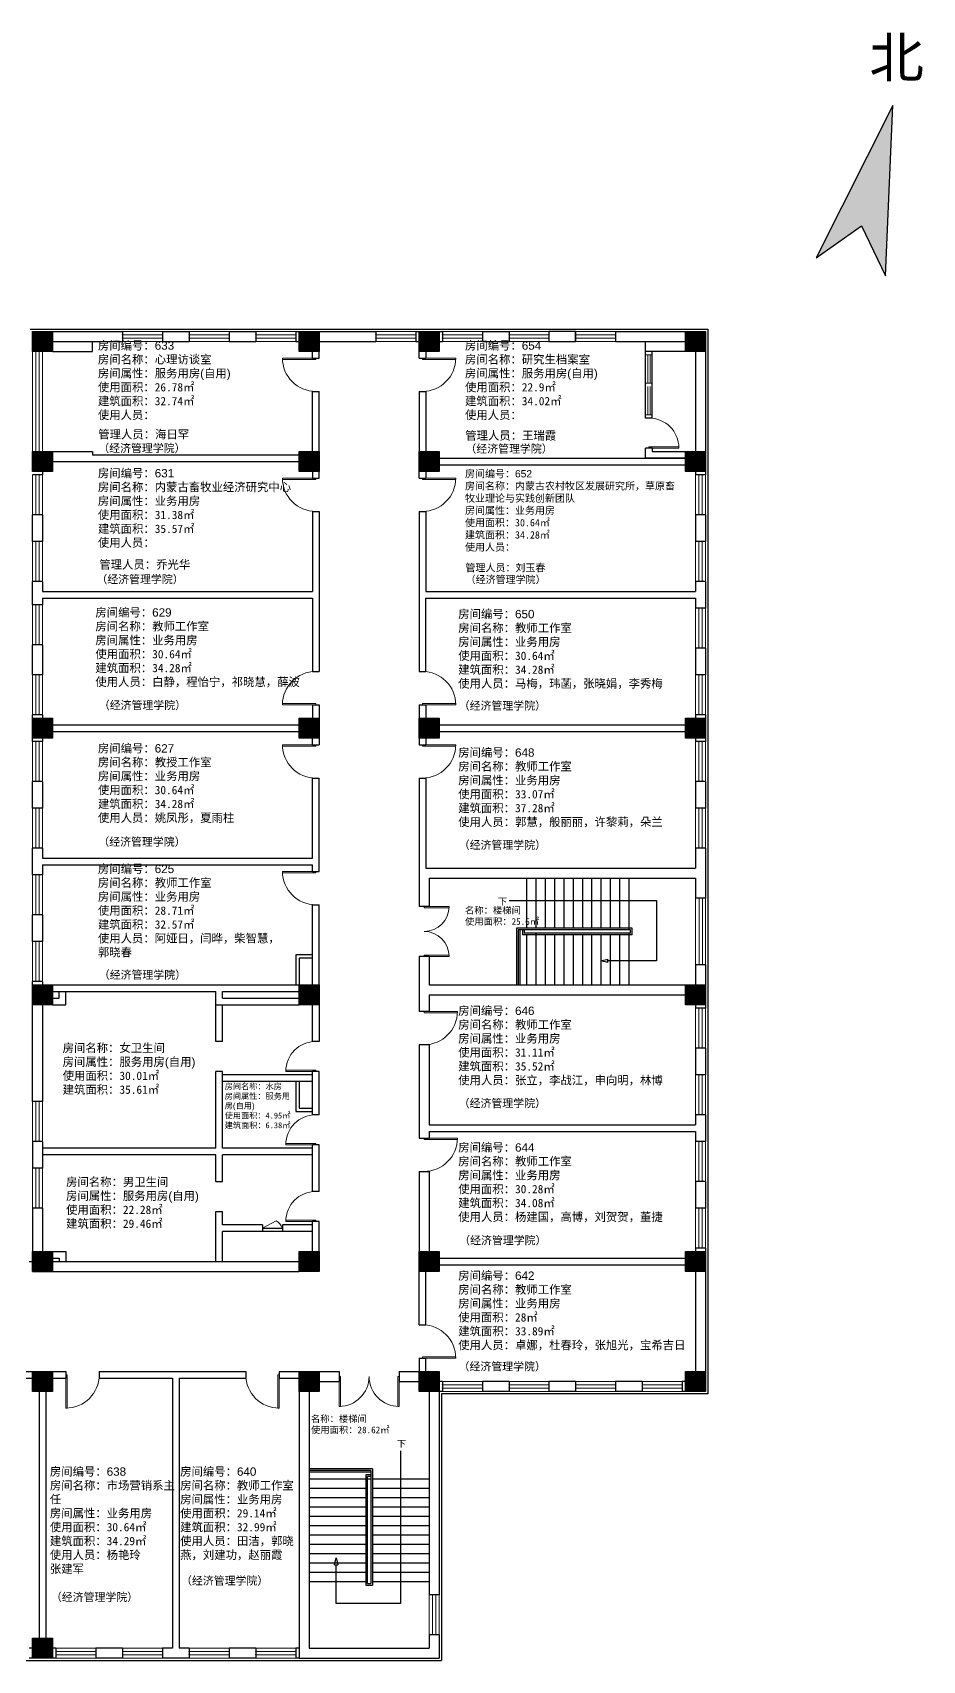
# Model space of a CAD drawing. Header units: millimetres. Extents: x 250667 to 378376, y 130813 to 184650.
# Drawn here: x 351667 to 378376, y 135816 to 184650 of the extents above; entities that cross this region are included whole.
import ezdxf

# ---------------------------------------------------------------- set-up
doc = ezdxf.new("R2010")
doc.units = ezdxf.units.MM
doc.header["$LTSCALE"] = 1000
doc.linetypes.add('CONTINOUS', pattern=[0])
for name, color, linetype in [('填充', 7, 'Continuous'), ('管理人员', 2, 'Continuous'), ('经济管理学院', 66, 'Continuous')]:
    doc.layers.add(name, color=color, linetype=linetype)
for name, color, linetype, lineweight in [('墙体', 30, 'Continuous', 30), ('墙线', 30, 'Continuous', 30), ('文字', 7, 'Continuous', 30), ('柱子', 150, 'Continuous', 30), ('窗户', 131, 'Continuous', 15), ('窗线', 131, 'Continuous', 15), ('门线', 154, 'CONTINOUS', 15)]:
    doc.layers.add(name, color=color, linetype=linetype, lineweight=lineweight)
doc.styles.get("Standard").update_dxf_attribs({"font": 'arial.ttf'})

msp = doc.modelspace()

# ---------------------------------------------------------------- hatches: boundary and pattern name
h = msp.add_hatch(color=256)
h.dxf.hatch_style = 1
h.paths.add_polyline_path([(377489, 182457), (375185, 177892), (376546, 178849), (377265, 177348)])
at = {"layer": '填充'}
h = msp.add_hatch(color=7, dxfattribs=at)
h.dxf.hatch_style = 1
h.paths.add_polyline_path([(352267, 175686), (351667, 175686), (351667, 175086), (352267, 175086)])
h = msp.add_hatch(color=7, dxfattribs=at)
h.dxf.hatch_style = 1
h.paths.add_polyline_path([(360266, 175686), (359666, 175686), (359666, 175086), (360266, 175086)])
h = msp.add_hatch(color=7, dxfattribs=at)
h.dxf.hatch_style = 1
h.paths.add_polyline_path([(363867, 175686), (363267, 175686), (363267, 175086), (363867, 175086)])
h = msp.add_hatch(color=7, dxfattribs=at)
h.dxf.hatch_style = 1
h.paths.add_polyline_path([(371867, 175686), (371267, 175686), (371267, 175086), (371867, 175086)])
h = msp.add_hatch(color=7, dxfattribs=at)
h.dxf.hatch_style = 1
h.paths.add_polyline_path([(352267, 172086), (351667, 172086), (351667, 171486), (352267, 171486)])
h = msp.add_hatch(color=7, dxfattribs=at)
h.dxf.hatch_style = 1
h.paths.add_polyline_path([(360266, 172086), (359666, 172086), (359666, 171486), (360266, 171486)])
h = msp.add_hatch(color=7, dxfattribs=at)
h.dxf.hatch_style = 1
h.paths.add_polyline_path([(363867, 172086), (363267, 172086), (363267, 171486), (363867, 171486)])
h = msp.add_hatch(color=7, dxfattribs=at)
h.dxf.hatch_style = 1
h.paths.add_polyline_path([(371867, 172086), (371267, 172086), (371267, 171486), (371867, 171486)])
h = msp.add_hatch(color=7, dxfattribs=at)
h.dxf.hatch_style = 1
h.paths.add_polyline_path([(352267, 164086), (351667, 164086), (351667, 163486), (352267, 163486)])
h = msp.add_hatch(color=7, dxfattribs=at)
h.dxf.hatch_style = 1
h.paths.add_polyline_path([(360266, 164086), (359666, 164086), (359666, 163486), (360266, 163486)])
h = msp.add_hatch(color=7, dxfattribs=at)
h.dxf.hatch_style = 1
h.paths.add_polyline_path([(363867, 164086), (363267, 164086), (363267, 163486), (363867, 163486)])
h = msp.add_hatch(color=7, dxfattribs=at)
h.dxf.hatch_style = 1
h.paths.add_polyline_path([(371867, 164086), (371267, 164086), (371267, 163486), (371867, 163486)])
h = msp.add_hatch(color=7, dxfattribs=at)
h.dxf.hatch_style = 1
h.paths.add_polyline_path([(352267, 156086), (351667, 156086), (351667, 155486), (352267, 155486)])
h = msp.add_hatch(color=7, dxfattribs=at)
h.dxf.hatch_style = 1
h.paths.add_polyline_path([(360267, 156086), (359667, 156086), (359667, 155486), (360267, 155486)])
h = msp.add_hatch(color=7, dxfattribs=at)
h.dxf.hatch_style = 1
h.paths.add_polyline_path([(371867, 156086), (371267, 156086), (371267, 155486), (371867, 155486)])
h = msp.add_hatch(color=7, dxfattribs=at)
h.dxf.hatch_style = 1
h.paths.add_polyline_path([(352267, 148086), (351667, 148086), (351667, 147486), (352267, 147486)])
h = msp.add_hatch(color=7, dxfattribs=at)
h.dxf.hatch_style = 1
h.paths.add_polyline_path([(360267, 148086), (359667, 148086), (359667, 147486), (360267, 147486)])
h = msp.add_hatch(color=7, dxfattribs=at)
h.dxf.hatch_style = 1
h.paths.add_polyline_path([(363867, 148086), (363267, 148086), (363267, 147486), (363867, 147486)])
h = msp.add_hatch(color=7, dxfattribs=at)
h.dxf.hatch_style = 1
h.paths.add_polyline_path([(371867, 148086), (371267, 148086), (371267, 147486), (371867, 147486)])
h = msp.add_hatch(color=7, dxfattribs=at)
h.dxf.hatch_style = 1
h.paths.add_polyline_path([(352267, 144486), (351667, 144486), (351667, 143886), (352267, 143886)])
h = msp.add_hatch(color=7, dxfattribs=at)
h.dxf.hatch_style = 1
h.paths.add_polyline_path([(360267, 144486), (359667, 144486), (359667, 143886), (360267, 143886)])
h = msp.add_hatch(color=7, dxfattribs=at)
h.dxf.hatch_style = 1
h.paths.add_polyline_path([(363867, 144486), (363267, 144486), (363267, 143886), (363867, 143886)])
h = msp.add_hatch(color=7, dxfattribs=at)
h.dxf.hatch_style = 1
h.paths.add_polyline_path([(371867, 144486), (371267, 144486), (371267, 143886), (371867, 143886)])
h = msp.add_hatch(color=7, dxfattribs=at)
h.dxf.hatch_style = 1
h.paths.add_polyline_path([(352267, 136486), (351667, 136486), (351667, 135886), (352267, 135886)])

# ---------------------------------------------------------------- linework, layer by layer
for p, q in [((377489, 182457), (375185, 177892)), ((377265, 177348), (377489, 182457)), ((375185, 177892), (376546, 178849)), ((376546, 178849), (377265, 177348))]:
    msp.add_line(p, q)
at = {"layer": '墙体'}
for p, q in [((353467, 175086), (353467, 175386)), ((370067, 173086), (370067, 175386)), ((352267, 175086), (353467, 175086)), ((371267, 175086), (370067, 175086)), ((370267, 173086), (370267, 175086)), ((370267, 173086), (370067, 173086)), ((352267, 172086), (353467, 172086)), ((353467, 171986), (359666, 171986)), ((370067, 171886), (370067, 172186)), ((370267, 172186), (370067, 172186)), ((370267, 172186), (370267, 172086)), ((370267, 172086), (371267, 172086)), ((352267, 171786), (359666, 171786)), ((360067, 171486), (360067, 171286)), ((371267, 171886), (370067, 171886)), ((360067, 170286), (360067, 167886)), ((351967, 167886), (360067, 167886)), ((351967, 167686), (360067, 167686)), ((360067, 167686), (360067, 165486)), ((360067, 164486), (360067, 164086)), ((352267, 163886), (359666, 163886)), ((352267, 163686), (359666, 163686)), ((360067, 163286), (360266, 163286)), ((363267, 163286), (363467, 163286)), ((360067, 162286), (360266, 162286)), ((363267, 162286), (363467, 162286)), ((351967, 159886), (360067, 159886)), ((351967, 159686), (360067, 159686)), ((360067, 159486), (360267, 159486)), ((366488, 159286), (366488, 157786)), ((366768, 159286), (366768, 157786)), ((366768, 159286), (366768, 157786)), ((367048, 159286), (367048, 157786)), ((367328, 159286), (367328, 157786)), ((367608, 159286), (367608, 157786)), ((367608, 159286), (367608, 157786)), ((367888, 159286), (367888, 157786)), ((368168, 159286), (368168, 157786)), ((368448, 159286), (368448, 157786)), ((368448, 159286), (368448, 157786)), ((368728, 159286), (368728, 157786)), ((369008, 159286), (369008, 157786)), ((369288, 159286), (369288, 157786)), ((369568, 159286), (369568, 157736)), ((360067, 158486), (360266, 158486)), ((365970, 158612), (370391, 158612)), ((370391, 158612), (370391, 156808)), ((369668, 157786), (366197, 157786)), ((369618, 157736), (366247, 157736)), ((369618, 157636), (369618, 157736)), ((369668, 157586), (369668, 157786)), ((369668, 157586), (366377, 157586)), ((369618, 157636), (366427, 157636)), ((366488, 157586), (366488, 156086)), ((366768, 157636), (366768, 156086)), ((366768, 157586), (366768, 156086)), ((367048, 157586), (367048, 156086)), ((367328, 157586), (367328, 156086)), ((367608, 157586), (367608, 156086)), ((367608, 157586), (367608, 156086)), ((367888, 157586), (367888, 156086)), ((368168, 157586), (368168, 156086)), ((368448, 157586), (368448, 156086)), ((368448, 157586), (368448, 156086)), ((368728, 157586), (368728, 156086)), ((369008, 157586), (369008, 156086)), ((369288, 157586), (369288, 156086)), ((369568, 157636), (369568, 156086)), ((368726, 156808), (368934, 156858)), ((368934, 156758), (368726, 156808)), ((368934, 156808), (368934, 156858)), ((368934, 156758), (368934, 156858)), ((370391, 156808), (368934, 156808)), ((352667, 144486), (352667, 144286)), ((353667, 144486), (353667, 144286)), ((355867, 144286), (355867, 136186)), ((356067, 144286), (356067, 136186)), ((358067, 144486), (358067, 144286)), ((359067, 144486), (359067, 144286)), ((351867, 143886), (351867, 136486)), ((352067, 143886), (352067, 136486)), ((362714, 142102), (362714, 137529)), ((361667, 141250), (359967, 141250)), ((361667, 141388), (361667, 138070)), ((361717, 138120), (361717, 141338)), ((361817, 141518), (361817, 138120)), ((361867, 141568), (361867, 138070)), ((363567, 141250), (361867, 141250)), ((361667, 140970), (359967, 140970)), ((361667, 140690), (359967, 140690)), ((363567, 140970), (361867, 140970)), ((363567, 140690), (361867, 140690)), ((361667, 140410), (359967, 140410)), ((363567, 140410), (361867, 140410)), ((361667, 140130), (359967, 140130)), ((361667, 140130), (359967, 140130)), ((361667, 139850), (359967, 139850)), ((363567, 140130), (361867, 140130)), ((363567, 140130), (361867, 140130)), ((363567, 139850), (361867, 139850)), ((361667, 139570), (359967, 139570)), ((361667, 139290), (359967, 139290)), ((361667, 139290), (359967, 139290)), ((363567, 139570), (361867, 139570)), ((363567, 139290), (361867, 139290)), ((363567, 139290), (361867, 139290)), ((361667, 139010), (359967, 139010)), ((361667, 138730), (359967, 138730)), ((360729, 138683), (360779, 138891)), ((360779, 138891), (360829, 138683)), ((363567, 139010), (361867, 139010)), ((363567, 138730), (361867, 138730)), ((361667, 138450), (359967, 138450)), ((360729, 138683), (360829, 138683)), ((360779, 137529), (360779, 138683)), ((363567, 138450), (361867, 138450)), ((361667, 138170), (359967, 138170)), ((361667, 138070), (361867, 138070)), ((361717, 138120), (361817, 138120)), ((363567, 138170), (361867, 138170)), ((362714, 137529), (360779, 137529))]:
    msp.add_line(p, q, dxfattribs=at)
at = {"layer": '墙线'}
for p, q in [((351597, 175756), (371937, 175756)), ((352267, 175686), (354366, 175686)), ((352267, 175386), (354366, 175386)), ((354366, 175686), (354366, 175386)), ((355566, 175686), (356366, 175686)), ((355566, 175686), (355566, 175386)), ((355566, 175386), (356366, 175386)), ((356366, 175686), (356366, 175386)), ((357566, 175686), (358366, 175686)), ((357566, 175686), (357566, 175386)), ((357566, 175386), (358366, 175386)), ((358366, 175686), (358366, 175386)), ((359566, 175686), (359666, 175686)), ((359566, 175686), (359566, 175386)), ((359566, 175386), (359666, 175386)), ((360266, 175686), (361967, 175686)), ((360266, 175386), (361967, 175386)), ((361967, 175686), (361967, 175386)), ((363167, 175686), (363267, 175686)), ((363167, 175686), (363167, 175386)), ((363167, 175386), (363267, 175386)), ((363867, 175686), (363967, 175686)), ((363867, 175386), (363967, 175386)), ((363967, 175686), (363967, 175386)), ((365167, 175686), (365967, 175686)), ((365167, 175686), (365167, 175386)), ((365167, 175386), (365967, 175386)), ((365967, 175686), (365967, 175386)), ((367167, 175686), (367167, 175386)), ((367967, 175686), (367167, 175686)), ((367167, 175386), (367967, 175386)), ((367967, 175386), (367967, 175686)), ((367967, 175686), (367967, 175386)), ((369167, 175686), (371267, 175686)), ((369167, 175686), (369167, 175386)), ((369167, 175386), (371267, 175386)), ((371937, 175756), (371937, 143816)), ((360067, 174886), (360067, 175086)), ((360067, 174886), (360266, 174886)), ((360266, 174886), (360266, 175086)), ((363267, 174886), (363267, 175086)), ((363267, 174886), (363467, 174886)), ((363467, 175086), (363467, 174886)), ((371567, 175086), (371567, 172086)), ((371867, 175086), (371867, 172086)), ((360067, 172086), (360067, 173886)), ((360067, 173886), (360266, 173886)), ((360266, 172086), (360266, 173886)), ((363267, 173886), (363267, 172086)), ((363267, 173886), (363467, 173886)), ((363467, 173886), (363467, 172086)), ((363467, 173386), (363467, 172086)), ((353467, 172086), (353467, 171986)), ((351967, 171486), (351967, 171386)), ((360266, 171286), (360266, 171486)), ((363267, 171286), (363267, 171486)), ((363467, 171486), (363467, 171286)), ((363867, 171886), (371267, 171886)), ((363867, 171686), (371267, 171686)), ((371567, 171486), (371567, 171386)), ((371867, 171486), (371867, 171386)), ((351967, 171386), (351667, 171386)), ((351967, 171386), (351667, 171386)), ((351967, 171386), (351667, 171386)), ((360067, 171286), (360266, 171286)), ((363267, 171286), (363467, 171286)), ((371867, 171386), (371567, 171386)), ((371867, 171386), (371567, 171386)), ((351967, 170186), (351667, 170186)), ((351667, 169386), (351667, 170186)), ((351967, 170186), (351667, 170186)), ((351967, 170186), (351967, 169386)), ((360067, 170286), (360266, 170286)), ((360266, 170286), (360266, 165486)), ((363267, 170286), (363267, 165486)), ((363267, 170286), (363467, 170286)), ((363467, 170286), (363467, 167886)), ((371567, 170186), (371567, 169386)), ((371867, 170186), (371567, 170186)), ((371867, 170186), (371867, 169386)), ((351967, 169386), (351667, 169386)), ((351967, 169386), (351667, 169386)), ((351967, 169386), (351667, 169386)), ((371867, 169386), (371567, 169386)), ((371867, 169386), (371567, 169386)), ((351967, 168186), (351667, 168186)), ((351667, 167486), (351667, 168186)), ((351967, 168186), (351667, 168186)), ((351967, 168186), (351967, 167886)), ((371567, 168186), (371567, 167886)), ((371867, 168186), (371567, 168186)), ((371867, 168186), (371867, 167386)), ((351967, 167686), (351967, 167486)), ((363467, 167886), (371567, 167886)), ((363467, 167686), (371567, 167686)), ((363467, 165486), (363467, 167686)), ((371567, 167686), (371567, 167386)), ((351967, 167486), (351667, 167486)), ((351967, 167486), (351667, 167486)), ((351967, 167486), (351667, 167486)), ((371867, 167386), (371567, 167386)), ((371867, 167386), (371567, 167386)), ((351967, 166286), (351667, 166286)), ((351667, 165386), (351667, 166286)), ((351967, 166286), (351667, 166286)), ((351967, 166286), (351967, 165386)), ((371567, 166186), (371567, 165386)), ((371867, 166186), (371567, 166186)), ((371867, 166186), (371867, 165386)), ((351967, 165386), (351667, 165386)), ((351967, 165386), (351667, 165386)), ((351967, 165386), (351667, 165386)), ((360067, 165486), (360266, 165486)), ((363267, 165486), (363467, 165486)), ((371867, 165386), (371567, 165386)), ((371867, 165386), (371567, 165386)), ((351667, 164086), (351667, 164186)), ((351967, 164186), (351667, 164186)), ((351967, 164186), (351667, 164186)), ((351967, 164186), (351967, 164086)), ((360067, 164486), (360266, 164486)), ((360266, 164486), (360266, 164086)), ((363267, 164486), (363467, 164486)), ((363267, 164486), (363267, 164086)), ((363467, 164486), (363467, 164086)), ((371567, 164186), (371567, 164086)), ((371867, 164186), (371567, 164186)), ((371867, 164186), (371867, 164086)), ((363867, 163886), (371267, 163886)), ((363867, 163686), (371267, 163686)), ((351667, 163386), (351667, 163486)), ((351967, 163386), (351667, 163386)), ((351967, 163386), (351667, 163386)), ((351967, 163386), (351667, 163386)), ((351967, 163386), (351667, 163386)), ((351967, 163486), (351967, 163386)), ((360067, 163286), (360067, 163486)), ((360266, 163486), (360266, 163286)), ((363267, 163486), (363267, 163286)), ((363467, 163486), (363467, 163286)), ((371567, 163486), (371567, 163386)), ((371867, 163386), (371567, 163386)), ((371867, 163386), (371567, 163386)), ((371867, 163486), (371867, 163386)), ((351967, 162186), (351667, 162186)), ((351667, 161386), (351667, 162186)), ((351967, 162186), (351667, 162186)), ((351967, 162186), (351967, 161386)), ((360067, 159886), (360067, 162286)), ((360267, 159486), (360266, 162286)), ((363267, 162286), (363267, 158436)), ((363467, 162286), (363467, 159586)), ((371567, 162186), (371567, 161386)), ((371867, 162186), (371567, 162186)), ((371867, 162186), (371867, 161386)), ((351967, 161386), (351667, 161386)), ((351967, 161386), (351667, 161386)), ((351967, 161386), (351667, 161386)), ((371867, 161386), (371567, 161386)), ((371867, 161386), (371567, 161386)), ((351967, 160186), (351667, 160186)), ((351667, 159386), (351667, 160186)), ((351967, 160186), (351667, 160186)), ((351967, 160186), (351967, 159886)), ((371567, 160186), (371567, 159586)), ((371867, 160186), (371567, 160186)), ((371867, 160186), (371867, 158686)), ((351967, 159686), (351967, 159386)), ((360067, 159486), (360067, 159686)), ((351967, 159386), (351667, 159386)), ((351967, 159386), (351667, 159386)), ((351967, 159386), (351667, 159386)), ((363467, 159586), (371567, 159586)), ((363567, 159286), (363567, 158436)), ((363567, 159286), (371567, 159286)), ((371567, 159286), (371567, 158686)), ((360067, 156086), (360067, 158486)), ((360267, 156086), (360266, 158486)), ((363567, 158436), (363267, 158436)), ((371867, 158686), (371567, 158686)), ((351967, 158186), (351667, 158186)), ((351667, 157386), (351667, 158186)), ((351967, 158186), (351667, 158186)), ((351967, 158186), (351967, 157386)), ((366197, 157786), (366197, 156086)), ((366247, 157736), (366247, 156086)), ((366297, 157736), (366297, 156086)), ((366377, 157736), (366377, 157586)), ((366427, 157736), (366427, 157636)), ((351967, 157386), (351667, 157386)), ((351967, 157386), (351667, 157386)), ((351967, 157386), (351667, 157386)), ((360067, 156986), (359567, 156986)), ((359567, 156986), (359567, 156086)), ((360067, 156886), (359667, 156886)), ((359667, 156886), (359667, 156086)), ((363267, 156936), (363267, 155286)), ((363567, 156936), (363267, 156936)), ((363567, 156936), (363567, 156086)), ((371567, 156686), (371567, 156086)), ((371867, 156686), (371567, 156686)), ((371867, 156686), (371867, 156086)), ((351667, 156086), (351667, 156186)), ((351967, 156186), (351667, 156186)), ((351967, 156186), (351667, 156186)), ((351967, 156186), (351967, 156086)), ((352267, 156086), (359667, 156086)), ((352267, 155886), (357167, 155886)), ((352467, 155686), (352467, 155886)), ((352667, 155486), (352667, 155886)), ((357167, 154386), (357167, 155886)), ((357367, 155886), (359667, 155886)), ((357367, 155686), (357367, 155886)), ((363567, 156086), (371267, 156086)), ((363567, 155786), (363567, 155286)), ((363567, 155786), (371267, 155786)), ((351667, 152586), (351667, 155486)), ((351967, 155486), (351967, 152586)), ((352267, 155686), (352467, 155686)), ((352267, 155486), (352667, 155486)), ((357167, 155486), (359667, 155486)), ((357367, 155686), (359667, 155686)), ((357367, 154386), (357367, 155486)), ((360067, 154386), (360067, 155486)), ((360267, 155486), (360267, 154386)), ((371567, 155486), (371567, 155386)), ((371867, 155386), (371567, 155386)), ((371867, 155386), (371567, 155386)), ((371867, 155486), (371867, 155386)), ((363567, 155286), (363267, 155286)), ((357367, 154386), (357167, 154386)), ((360267, 154386), (360067, 154386)), ((363267, 154286), (363267, 151486)), ((363567, 154286), (363267, 154286)), ((363567, 154286), (363567, 151886)), ((371567, 154186), (371567, 153386)), ((371867, 154186), (371567, 154186)), ((371867, 154186), (371867, 153386)), ((357167, 151186), (357167, 153486)), ((357367, 153486), (357167, 153486)), ((357367, 151186), (357367, 153486)), ((360067, 153386), (357367, 153386)), ((360067, 152186), (360067, 153486)), ((360267, 153486), (360067, 153486)), ((360267, 152186), (360267, 153486)), ((371867, 153386), (371567, 153386)), ((371867, 153386), (371567, 153386)), ((360067, 153186), (357367, 153186)), ((359567, 153186), (359567, 152286)), ((359667, 153186), (359667, 152386)), ((351967, 152586), (351667, 152586)), ((351967, 152586), (351667, 152586)), ((359667, 152386), (360067, 152386)), ((359567, 152286), (360067, 152286)), ((360267, 152186), (360067, 152186)), ((363567, 151886), (371567, 151886)), ((371567, 152186), (371567, 151886)), ((371867, 152186), (371567, 152186)), ((371867, 152186), (371867, 151386)), ((351667, 151386), (351667, 150586)), ((351967, 151386), (351667, 151386)), ((351967, 151386), (351967, 150586)), ((363267, 151486), (363567, 151486)), ((363567, 151686), (371567, 151686)), ((363567, 151686), (363567, 151486)), ((371567, 151686), (371567, 151386)), ((371867, 151386), (371567, 151386)), ((371867, 151386), (371567, 151386)), ((357167, 151186), (351967, 151186)), ((357167, 150986), (351967, 150986)), ((357167, 150186), (357167, 150986)), ((360067, 151186), (357367, 151186)), ((357367, 150186), (357367, 150986)), ((360067, 150986), (357367, 150986)), ((360067, 149886), (360067, 151286)), ((360267, 151286), (360067, 151286)), ((360267, 149886), (360267, 151286)), ((351967, 150586), (351667, 150586)), ((351967, 150586), (351667, 150586)), ((363267, 150486), (363567, 150486)), ((363267, 150486), (363267, 148086)), ((363567, 150486), (363567, 148086)), ((357167, 150186), (357367, 150186)), ((371567, 150186), (371567, 149386)), ((371867, 150186), (371567, 150186)), ((371867, 150186), (371867, 149386)), ((360267, 149886), (360067, 149886)), ((351667, 149386), (351667, 147486)), ((351967, 149386), (351667, 149386)), ((351967, 149386), (351967, 148086)), ((357167, 147786), (357167, 149286)), ((357167, 149286), (357367, 149286)), ((357367, 148886), (357367, 149286)), ((360067, 148086), (360067, 148986)), ((360267, 148986), (360067, 148986)), ((360267, 148086), (360267, 148986)), ((371867, 149386), (371567, 149386)), ((371867, 149386), (371567, 149386)), ((358567, 148886), (357367, 148886)), ((357367, 147786), (357367, 148686)), ((360067, 148686), (357367, 148686)), ((358567, 148886), (358567, 148686)), ((358567, 148786), (359167, 148786)), ((360067, 148886), (359167, 148886)), ((359167, 148886), (359167, 148686)), ((352267, 148086), (352667, 148086)), ((352667, 148086), (352667, 147786)), ((371567, 148186), (371567, 148086)), ((371867, 148186), (371567, 148186)), ((371867, 148186), (371867, 148086)), ((351567, 147786), (351667, 147786)), ((351667, 147486), (359667, 147486)), ((352267, 147886), (352467, 147886)), ((352267, 147786), (359667, 147786)), ((352467, 147886), (352467, 147786)), ((363267, 145886), (363267, 147486)), ((363467, 145886), (363467, 147486)), ((363867, 147886), (371267, 147886)), ((363867, 147686), (371267, 147686)), ((371567, 147486), (371567, 144486)), ((371867, 147486), (371867, 144486)), ((363267, 145886), (363467, 145886)), ((363267, 144886), (363467, 144886)), ((363267, 144886), (363267, 144486)), ((363467, 144486), (363467, 144886)), ((351267, 144486), (351667, 144486)), ((351267, 144286), (351667, 144286)), ((352267, 144486), (352667, 144486)), ((352267, 144286), (352667, 144286)), ((353667, 144486), (358067, 144486)), ((353667, 144286), (355867, 144286)), ((356067, 144286), (358067, 144286)), ((359067, 144486), (359667, 144486)), ((359067, 144286), (359667, 144286)), ((360267, 144486), (360867, 144486)), ((360267, 144186), (360867, 144186)), ((360867, 144486), (360867, 144186)), ((362667, 144486), (363267, 144486)), ((362667, 144486), (362667, 144186)), ((362667, 144186), (363267, 144186)), ((363967, 144186), (363867, 144186)), ((363967, 144186), (363967, 143886)), ((365967, 144186), (365167, 144186)), ((365167, 144186), (365167, 143886)), ((365967, 144186), (365967, 143886)), ((367967, 144186), (367167, 144186)), ((367167, 144186), (367167, 143886)), ((367967, 144186), (367967, 143886)), ((369967, 144186), (369167, 144186)), ((369167, 144186), (369167, 143886)), ((369967, 144186), (369967, 143886)), ((371267, 144186), (371167, 144186)), ((371167, 144186), (371167, 143886)), ((359667, 143886), (359667, 135886)), ((359967, 143886), (359967, 136186)), ((363567, 143886), (363567, 137786)), ((363867, 143886), (363867, 137786)), ((363967, 143886), (363867, 143886)), ((363937, 143816), (363937, 135816)), ((371937, 143816), (363937, 143816)), ((365967, 143886), (365167, 143886)), ((367967, 143886), (367167, 143886)), ((369967, 143886), (369167, 143886)), ((371267, 143886), (371167, 143886)), ((361867, 141568), (359967, 141568)), ((361817, 141518), (359967, 141518)), ((361817, 141468), (359967, 141468)), ((361817, 141388), (361667, 141388)), ((361817, 141338), (361717, 141338)), ((361817, 141250), (361717, 141250)), ((363867, 137786), (363567, 137786)), ((363867, 137786), (363567, 137786)), ((363867, 137786), (363567, 137786)), ((363567, 136586), (363567, 136186)), ((363867, 136586), (363567, 136586)), ((363867, 136586), (363567, 136586)), ((363867, 136586), (363867, 135886)), ((311597, 135816), (363937, 135816)), ((351667, 136186), (351567, 136186)), ((351667, 135886), (351567, 135886)), ((352367, 136186), (352267, 136186)), ((352367, 135886), (352267, 135886)), ((352367, 136186), (352367, 135886)), ((354367, 136186), (353567, 136186)), ((353567, 136186), (353567, 135886)), ((354367, 135886), (353567, 135886)), ((354367, 136186), (354367, 135886)), ((355867, 136186), (355567, 136186)), ((355567, 136186), (355567, 135886)), ((356367, 135886), (355567, 135886)), ((356367, 136186), (356067, 136186)), ((356367, 136186), (356367, 135886)), ((358367, 136186), (357567, 136186)), ((357567, 136186), (357567, 135886)), ((358367, 135886), (357567, 135886)), ((358367, 136186), (358367, 135886)), ((359667, 136186), (359567, 136186)), ((359567, 136186), (359567, 135886)), ((359667, 135886), (359567, 135886)), ((359667, 135886), (363867, 135886)), ((359967, 136186), (363567, 136186))]:
    msp.add_line(p, q, dxfattribs=at)
at = {"layer": '柱子'}
for p, q in [((351667, 175686), (352267, 175686)), ((351667, 175086), (351667, 175686)), ((352267, 175686), (352267, 175086)), ((359666, 175686), (360266, 175686)), ((359666, 175086), (359666, 175686)), ((360266, 175686), (360266, 175086)), ((363267, 175686), (363867, 175686)), ((363267, 175086), (363267, 175686)), ((363867, 175686), (363867, 175086)), ((371267, 175686), (371867, 175686)), ((371267, 175086), (371267, 175686)), ((371867, 175686), (371867, 175086)), ((352267, 175086), (351667, 175086)), ((360266, 175086), (359666, 175086)), ((363867, 175086), (363267, 175086)), ((371867, 175086), (371267, 175086)), ((351667, 172086), (352267, 172086)), ((351667, 171486), (351667, 172086)), ((352267, 172086), (352267, 171486)), ((359666, 172086), (360266, 172086)), ((359666, 171486), (359666, 172086)), ((360266, 172086), (360266, 171486)), ((363267, 172086), (363867, 172086)), ((363267, 171486), (363267, 172086)), ((363867, 172086), (363867, 171486)), ((371267, 172086), (371867, 172086)), ((371267, 171486), (371267, 172086)), ((371867, 172086), (371867, 171486)), ((352267, 171486), (351667, 171486)), ((360266, 171486), (359666, 171486)), ((363867, 171486), (363267, 171486)), ((371867, 171486), (371267, 171486)), ((351667, 164086), (352267, 164086)), ((351667, 163486), (351667, 164086)), ((352267, 164086), (352267, 163486)), ((359666, 164086), (360266, 164086)), ((359666, 163486), (359666, 164086)), ((360266, 164086), (360266, 163486)), ((363267, 164086), (363867, 164086)), ((363267, 163486), (363267, 164086)), ((363867, 164086), (363867, 163486)), ((371267, 164086), (371867, 164086)), ((371267, 163486), (371267, 164086)), ((371867, 164086), (371867, 163486)), ((352267, 163486), (351667, 163486)), ((360266, 163486), (359666, 163486)), ((363867, 163486), (363267, 163486)), ((371867, 163486), (371267, 163486)), ((351667, 156086), (352267, 156086)), ((351667, 155486), (351667, 156086)), ((352267, 156086), (352267, 155486)), ((359667, 156086), (360267, 156086)), ((359667, 155486), (359667, 156086)), ((360267, 156086), (360267, 155486)), ((371267, 156086), (371867, 156086)), ((371267, 155486), (371267, 156086)), ((371867, 156086), (371867, 155486)), ((352267, 155486), (351667, 155486)), ((360267, 155486), (359667, 155486)), ((371867, 155486), (371267, 155486)), ((351667, 148086), (352267, 148086)), ((351667, 147486), (351667, 148086)), ((352267, 148086), (352267, 147486)), ((359667, 148086), (360267, 148086)), ((359667, 147486), (359667, 148086)), ((360267, 148086), (360267, 147486)), ((363267, 148086), (363867, 148086)), ((363267, 147486), (363267, 148086)), ((363867, 148086), (363867, 147486)), ((371267, 148086), (371867, 148086)), ((371267, 147486), (371267, 148086)), ((371867, 148086), (371867, 147486)), ((352267, 147486), (351667, 147486)), ((360267, 147486), (359667, 147486)), ((363867, 147486), (363267, 147486)), ((371867, 147486), (371267, 147486)), ((351667, 144486), (352267, 144486)), ((351667, 143886), (351667, 144486)), ((352267, 144486), (352267, 143886)), ((359667, 144486), (360267, 144486)), ((359667, 143886), (359667, 144486)), ((360267, 144486), (360267, 143886)), ((363267, 144486), (363867, 144486)), ((363267, 143886), (363267, 144486)), ((363867, 144486), (363867, 143886)), ((371267, 144486), (371867, 144486)), ((371267, 143886), (371267, 144486)), ((371867, 144486), (371867, 143886)), ((352267, 143886), (351667, 143886)), ((360267, 143886), (359667, 143886)), ((363867, 143886), (363267, 143886)), ((371867, 143886), (371267, 143886)), ((351667, 136486), (352267, 136486)), ((351667, 135886), (351667, 136486)), ((352267, 136486), (352267, 135886)), ((352267, 135886), (351667, 135886))]:
    msp.add_line(p, q, dxfattribs=at)
at = {"layer": '窗户'}
for p, q in [((351667, 172086), (351667, 175086)), ((351767, 172086), (351767, 175086)), ((351867, 172086), (351867, 175086)), ((351967, 172086), (351967, 175086)), ((370067, 174986), (370267, 174986)), ((370067, 174136), (370067, 174986)), ((370133, 174986), (370133, 174136)), ((370200, 174986), (370200, 174136)), ((370267, 174986), (370267, 174136)), ((370267, 174136), (370067, 174136)), ((370067, 173186), (370067, 174036)), ((370133, 174036), (370133, 173186)), ((370200, 174036), (370200, 173186)), ((370267, 174036), (370267, 173186)), ((370267, 173186), (370067, 173186))]:
    msp.add_line(p, q, dxfattribs=at)
at = {"layer": '窗线'}
for p, q in [((354366, 175386), (354366, 175686)), ((354366, 175686), (355566, 175686)), ((354366, 175586), (355566, 175586)), ((354366, 175486), (355566, 175486)), ((355566, 175386), (354366, 175386)), ((355566, 175686), (355566, 175386)), ((356366, 175386), (356366, 175686)), ((356366, 175686), (357566, 175686)), ((356366, 175586), (357566, 175586)), ((356366, 175486), (357566, 175486)), ((357566, 175386), (356366, 175386)), ((357566, 175686), (357566, 175386)), ((358366, 175386), (358366, 175686)), ((358366, 175686), (359566, 175686)), ((358366, 175586), (359566, 175586)), ((358366, 175486), (359566, 175486)), ((359566, 175386), (358366, 175386)), ((359566, 175686), (359566, 175386)), ((361967, 175386), (361967, 175686)), ((361967, 175686), (363167, 175686)), ((361967, 175586), (363167, 175586)), ((361967, 175486), (363167, 175486)), ((363167, 175386), (361967, 175386)), ((363167, 175686), (363167, 175386)), ((363967, 175386), (363967, 175686)), ((363967, 175686), (365167, 175686)), ((363967, 175586), (365167, 175586)), ((363967, 175486), (365167, 175486)), ((365167, 175386), (363967, 175386)), ((365167, 175686), (365167, 175386)), ((365967, 175386), (365967, 175686)), ((365967, 175686), (367167, 175686)), ((365967, 175586), (367167, 175586)), ((365967, 175486), (367167, 175486)), ((367167, 175386), (365967, 175386)), ((367167, 175686), (367167, 175386)), ((367967, 175386), (367967, 175686)), ((367967, 175686), (369167, 175686)), ((367967, 175586), (369167, 175586)), ((367967, 175486), (369167, 175486)), ((369167, 175386), (367967, 175386)), ((369167, 175686), (369167, 175386)), ((351667, 170186), (351667, 171386)), ((351667, 171386), (351967, 171386)), ((351767, 170186), (351767, 171386)), ((351867, 170186), (351867, 171386)), ((351967, 171386), (351967, 170186)), ((371567, 170186), (371567, 171386)), ((371567, 171386), (371867, 171386)), ((371667, 170186), (371667, 171386)), ((371767, 170186), (371767, 171386)), ((371867, 171386), (371867, 170186)), ((351967, 170186), (351667, 170186)), ((371867, 170186), (371567, 170186)), ((351667, 168186), (351667, 169386)), ((351667, 169386), (351967, 169386)), ((351767, 168186), (351767, 169386)), ((351867, 168186), (351867, 169386)), ((351967, 169386), (351967, 168186)), ((371567, 168186), (371567, 169386)), ((371567, 169386), (371867, 169386)), ((371667, 168186), (371667, 169386)), ((371767, 168186), (371767, 169386)), ((371867, 169386), (371867, 168186)), ((351967, 168186), (351667, 168186)), ((371867, 168186), (371567, 168186)), ((351667, 166286), (351667, 167486)), ((351667, 167486), (351967, 167486)), ((351767, 166286), (351767, 167486)), ((351867, 166286), (351867, 167486)), ((351967, 167486), (351967, 166286)), ((371567, 166186), (371567, 167386)), ((371567, 167386), (371867, 167386)), ((371667, 166186), (371667, 167386)), ((371767, 166186), (371767, 167386)), ((371867, 167386), (371867, 166186)), ((351967, 166286), (351667, 166286)), ((371867, 166186), (371567, 166186)), ((351667, 164186), (351667, 165386)), ((351667, 165386), (351967, 165386)), ((351767, 164186), (351767, 165386)), ((351867, 164186), (351867, 165386)), ((351967, 165386), (351967, 164186)), ((371567, 164186), (371567, 165386)), ((371567, 165386), (371867, 165386)), ((371667, 164186), (371667, 165386)), ((371767, 164186), (371767, 165386)), ((371867, 165386), (371867, 164186)), ((351967, 164186), (351667, 164186)), ((371867, 164186), (371567, 164186)), ((351667, 162186), (351667, 163386)), ((351667, 163386), (351967, 163386)), ((351767, 162186), (351767, 163386)), ((351867, 162186), (351867, 163386)), ((351967, 163386), (351967, 162186)), ((371567, 162186), (371567, 163386)), ((371567, 163386), (371867, 163386)), ((371667, 162186), (371667, 163386)), ((371767, 162186), (371767, 163386)), ((371867, 163386), (371867, 162186)), ((351967, 162186), (351667, 162186)), ((371867, 162186), (371567, 162186)), ((351667, 160186), (351667, 161386)), ((351667, 161386), (351967, 161386)), ((351767, 160186), (351767, 161386)), ((351867, 160186), (351867, 161386)), ((351967, 161386), (351967, 160186)), ((371567, 160186), (371567, 161386)), ((371567, 161386), (371867, 161386)), ((371667, 160186), (371667, 161386)), ((371767, 160186), (371767, 161386)), ((371867, 161386), (371867, 160186)), ((351967, 160186), (351667, 160186)), ((371867, 160186), (371567, 160186)), ((351667, 158186), (351667, 159386)), ((351667, 159386), (351967, 159386)), ((351767, 158186), (351767, 159386)), ((351867, 158186), (351867, 159386)), ((351967, 159386), (351967, 158186)), ((371567, 158686), (371567, 156686)), ((371867, 158686), (371567, 158686)), ((371671, 156686), (371671, 158686)), ((371771, 156686), (371771, 158686)), ((371867, 156686), (371867, 158686)), ((351967, 158186), (351667, 158186)), ((351667, 156186), (351667, 157386)), ((351667, 157386), (351967, 157386)), ((351767, 156186), (351767, 157386)), ((351867, 156186), (351867, 157386)), ((351967, 157386), (351967, 156186)), ((371567, 156686), (371867, 156686)), ((351967, 156186), (351667, 156186)), ((371567, 154186), (371567, 155386)), ((371567, 155386), (371867, 155386)), ((371667, 154186), (371667, 155386)), ((371767, 154186), (371767, 155386)), ((371867, 155386), (371867, 154186)), ((371867, 154186), (371567, 154186)), ((371567, 152186), (371567, 153386)), ((371567, 153386), (371867, 153386)), ((371667, 152186), (371667, 153386)), ((371767, 152186), (371767, 153386)), ((371867, 153386), (371867, 152186)), ((351667, 151386), (351667, 152586)), ((351667, 152586), (351967, 152586)), ((351767, 151386), (351767, 152586)), ((351867, 151386), (351867, 152586)), ((351967, 152586), (351967, 151386)), ((371867, 152186), (371567, 152186)), ((351967, 151386), (351667, 151386)), ((371567, 150186), (371567, 151386)), ((371567, 151386), (371867, 151386)), ((371667, 150186), (371667, 151386)), ((371767, 150186), (371767, 151386)), ((371867, 151386), (371867, 150186)), ((351667, 149386), (351667, 150586)), ((351667, 150586), (351967, 150586)), ((351767, 149386), (351767, 150586)), ((351867, 149386), (351867, 150586)), ((351967, 150586), (351967, 149386)), ((371867, 150186), (371567, 150186)), ((351967, 149386), (351667, 149386)), ((371567, 148186), (371567, 149386)), ((371567, 149386), (371867, 149386)), ((371667, 148186), (371667, 149386)), ((371767, 148186), (371767, 149386)), ((371867, 149386), (371867, 148186)), ((371867, 148186), (371567, 148186)), ((363967, 143886), (363967, 144186)), ((363967, 144186), (365167, 144186)), ((363967, 144086), (365167, 144086)), ((365167, 144186), (365167, 143886)), ((365967, 143886), (365967, 144186)), ((365967, 144186), (367167, 144186)), ((365967, 144086), (367167, 144086)), ((367167, 144186), (367167, 143886)), ((367967, 143886), (367967, 144186)), ((367967, 144186), (369167, 144186)), ((367967, 144086), (369167, 144086)), ((369167, 144186), (369167, 143886)), ((369967, 143886), (369967, 144186)), ((369967, 144186), (371167, 144186)), ((369967, 144086), (371167, 144086)), ((371167, 144186), (371167, 143886)), ((363967, 143986), (365167, 143986)), ((365167, 143886), (363967, 143886)), ((365967, 143986), (367167, 143986)), ((367167, 143886), (365967, 143886)), ((367967, 143986), (369167, 143986)), ((369167, 143886), (367967, 143886)), ((369967, 143986), (371167, 143986)), ((371167, 143886), (369967, 143886)), ((363567, 136586), (363567, 137786)), ((363567, 137786), (363867, 137786)), ((363667, 136586), (363667, 137786)), ((363767, 136586), (363767, 137786)), ((363867, 137786), (363867, 136586)), ((363867, 136586), (363567, 136586)), ((352367, 135886), (352367, 136186)), ((352367, 136186), (353567, 136186)), ((352367, 136086), (353567, 136086)), ((352367, 135986), (353567, 135986)), ((353567, 135886), (352367, 135886)), ((353567, 136186), (353567, 135886)), ((354367, 135886), (354367, 136186)), ((354367, 136186), (355567, 136186)), ((354367, 136086), (355567, 136086)), ((354367, 135986), (355567, 135986)), ((355567, 135886), (354367, 135886)), ((355567, 136186), (355567, 135886)), ((356367, 135886), (356367, 136186)), ((356367, 136186), (357567, 136186)), ((356367, 136086), (357567, 136086)), ((356367, 135986), (357567, 135986)), ((357567, 135886), (356367, 135886)), ((357567, 136186), (357567, 135886)), ((358367, 135886), (358367, 136186)), ((358367, 136186), (359567, 136186)), ((358367, 136086), (359567, 136086)), ((358367, 135986), (359567, 135986)), ((359567, 135886), (358367, 135886)), ((359567, 136186), (359567, 135886))]:
    msp.add_line(p, q, dxfattribs=at)
for p in [(354366, 175586), (354366, 175486), (356366, 175586), (356366, 175486), (358366, 175586), (358366, 175486), (361967, 175586), (361967, 175486), (363967, 175586), (363967, 175486), (365967, 175586), (365967, 175486), (367967, 175586), (367967, 175486), (351767, 170186), (351867, 170186), (371667, 170186), (371767, 170186), (351767, 168186), (351867, 168186), (371667, 168186), (371767, 168186), (351767, 166286), (351867, 166286), (371667, 166186), (371767, 166186), (351767, 164186), (351867, 164186), (371667, 164186), (371767, 164186), (351767, 162186), (351867, 162186), (371667, 162186), (371767, 162186), (351767, 160186), (351867, 160186), (371667, 160186), (371767, 160186), (371667, 158686), (371767, 158686), (351767, 158186), (351867, 158186), (351767, 156186), (351867, 156186), (371667, 154186), (371767, 154186), (371667, 152186), (371767, 152186), (351767, 151386), (351867, 151386), (371667, 150186), (371767, 150186), (351767, 149386), (351867, 149386), (371667, 148186), (371767, 148186), (363967, 144086), (365967, 144086), (367967, 144086), (369967, 144086), (363967, 143986), (365967, 143986), (367967, 143986), (369967, 143986), (363667, 136586), (363767, 136586), (352367, 136086), (352367, 135986), (354367, 136086), (354367, 135986), (356367, 136086), (356367, 135986), (358367, 136086), (358367, 135986)]:
    msp.add_point(p, dxfattribs=at)
at = {"layer": '门线'}
for p, q in [((359166, 174886), (359166, 174846)), ((360166, 174886), (359166, 174886)), ((359166, 174846), (360166, 174846)), ((360166, 174846), (360166, 174886)), ((363367, 174846), (363367, 174886)), ((363367, 174886), (364367, 174886)), ((364367, 174846), (363367, 174846)), ((364367, 174886), (364367, 174846)), ((371067, 172226), (370167, 172226)), ((370167, 172226), (370167, 172186)), ((370167, 172186), (371067, 172186)), ((371067, 172186), (371067, 172226)), ((359166, 171286), (359166, 171246)), ((360166, 171286), (359166, 171286)), ((359166, 171246), (360166, 171246)), ((360166, 171246), (360166, 171286)), ((363367, 171246), (363367, 171286)), ((363367, 171286), (364367, 171286)), ((364367, 171246), (363367, 171246)), ((364367, 171286), (364367, 171246)), ((359167, 164486), (359167, 164526)), ((359167, 164526), (360167, 164526)), ((360167, 164486), (359167, 164486)), ((360167, 164526), (360167, 164486)), ((364367, 164526), (363367, 164526)), ((363367, 164526), (363367, 164486)), ((363367, 164486), (364367, 164486)), ((364367, 164486), (364367, 164526)), ((359167, 163286), (359167, 163246)), ((360167, 163286), (359167, 163286)), ((359167, 163246), (360167, 163246)), ((360167, 163246), (360167, 163286)), ((363367, 163246), (363367, 163286)), ((363367, 163286), (364367, 163286)), ((364367, 163246), (363367, 163246)), ((364367, 163286), (364367, 163246)), ((359167, 159486), (359167, 159446)), ((360167, 159486), (359167, 159486)), ((359167, 159446), (360167, 159446)), ((360167, 159446), (360167, 159486)), ((363417, 158396), (363417, 158436)), ((363417, 158436), (364167, 158436)), ((364167, 158396), (363417, 158396)), ((364167, 158436), (364167, 158396)), ((364167, 156976), (363417, 156976)), ((363417, 156976), (363417, 156936)), ((363417, 156936), (364167, 156936)), ((364167, 156936), (364167, 156976)), ((363417, 155246), (363417, 155286)), ((363417, 155286), (364417, 155286)), ((364417, 155246), (363417, 155246)), ((364417, 155286), (364417, 155246)), ((359267, 153486), (359267, 153526)), ((359267, 153526), (360167, 153526)), ((360167, 153486), (359267, 153486)), ((360167, 153526), (360167, 153486)), ((363417, 151446), (363417, 151486)), ((363417, 151486), (364417, 151486)), ((364417, 151446), (363417, 151446)), ((364417, 151486), (364417, 151446)), ((359267, 151286), (359267, 151326)), ((359267, 151326), (360167, 151326)), ((360167, 151286), (359267, 151286)), ((360167, 151326), (360167, 151286)), ((358567, 148786), (358974, 149006)), ((359267, 148986), (359267, 149026)), ((359267, 149026), (360167, 149026)), ((360167, 148986), (359267, 148986)), ((360167, 149026), (360167, 148986)), ((358567, 148786), (359167, 148786)), ((364367, 144926), (363367, 144926)), ((363367, 144926), (363367, 144886)), ((363367, 144886), (364367, 144886)), ((364367, 144886), (364367, 144926)), ((352707, 144386), (352667, 144386)), ((352667, 144386), (352667, 143386)), ((352707, 143386), (352707, 144386)), ((359027, 143386), (359027, 144386)), ((359027, 144386), (359067, 144386)), ((359067, 144386), (359067, 143386)), ((360867, 143436), (360867, 144336)), ((360867, 144336), (360907, 144336)), ((360907, 144336), (360907, 143436)), ((362627, 143436), (362627, 144336)), ((362627, 144336), (362667, 144336)), ((362667, 144336), (362667, 143436)), ((352667, 143386), (352707, 143386)), ((359067, 143386), (359027, 143386)), ((360907, 143436), (360867, 143436)), ((362667, 143436), (362627, 143436))]:
    msp.add_line(p, q, dxfattribs=at)
for centre, radius, start, end in [((360166, 174886), 1000, 180.0006, 270.0006), ((363367, 174886), 1000, 270.0006, 0.0006), ((370167, 172186), 900, 0, 90), ((360166, 171286), 1000, 180.0006, 270.0006), ((363367, 171286), 1000, 270.0006, 0.0006), ((360167, 164486), 1000, 90, 180), ((363367, 164486), 1000, 0, 90), ((360167, 163286), 1000, 180, 270), ((363367, 163286), 1000, 270, 0), ((360167, 159486), 1000, 180, 270), ((363417, 158436), 750, 270, 0), ((363417, 156936), 750, 0, 90), ((363417, 155286), 1000, 270, 0), ((360167, 153486), 900, 90, 180), ((360167, 151286), 900, 90, 180), ((363417, 151486), 1000, 270, 0), ((360167, 148986), 900, 90, 180), ((358741, 148608), 461, 22.7142, 59.6289), ((363367, 144886), 1000, 0, 90), ((352667, 144386), 1000, 270, 0), ((359067, 144386), 1000, 180, 270), ((360867, 144336), 900, 270, 0), ((362667, 144336), 900, 180, 270)]:
    msp.add_arc(centre, radius, start, end, dxfattribs=at)

# ---------------------------------------------------------------- texts
at = {"layer": '墙体'}
for p in [(365630, 158482), (362596, 142218)]:
    msp.add_text('下', height=200, dxfattribs=at).set_placement(p)
at = {"layer": '文字', "attachment_point": 1}
for s, width, insert, char_height in [('{\\fSimSun|b0|i0|c134|p2;北}', 2182.3, (376782, 184505), 1200), ('{\\fSimSun|b0|i0|c134|p2;房间编号：}633\\P{\\fSimSun|b0|i0|c134|p2;房间名称：心理访谈室}\\P{\\fSimSun|b0|i0|c134|p2;房间属性：服务用房}({\\fSimSun|b0|i0|c134|p2;自用}){\\fSimSun|b0|i0|c134|p2;\\P使用面积：26.78\\fSimSun|b0|i0|c129|p2;㎡}\\P{\\fSimSun|b0|i0|c134|p2;建筑面积：32.74\\fSimSun|b0|i0|c129|p2;㎡\\fSimSun|b0|i0|c134|p2;\\P使用人员：}', 4263.96, (353629, 175386), 250), ('{\\fSimSun|b0|i0|c134|p2;房间编号：}654\\P{\\fSimSun|b0|i0|c134|p2;房间名称：研究生档案室}\\P{\\fSimSun|b0|i0|c134|p2;房间属性：服务用房}({\\fSimSun|b0|i0|c134|p2;自用})\\P{\\fSimSun|b0|i0|c134|p2;使用面积：22.9\\fSimSun|b0|i0|c129|p2;㎡}\\P{\\fSimSun|b0|i0|c134|p2;建筑面积：34.02\\fSimSun|b0|i0|c129|p2;㎡\\fSimSun|b0|i0|c134|p2;\\P使用人员：}', 4607.44, (364646, 175386), 250), ('{\\fSimSun|b0|i0|c134|p2;房间编号：}631\\P{\\fSimSun|b0|i0|c134|p2;房间名称：内蒙古畜牧业经济研究中心}\\P{\\fSimSun|b0|i0|c134|p2;房间属性：业务用房}\\P{\\fSimSun|b0|i0|c134|p2;使用面积：31.38\\fSimSun|b0|i0|c129|p2;㎡}\\P{\\fSimSun|b0|i0|c134|p2;建筑面积：35.57\\fSimSun|b0|i0|c129|p2;㎡\\fSimSun|b0|i0|c134|p2;\\P使用人员：}', 6307.49, (353629, 171556), 250), ('{\\fSimSun|b0|i0|c134|p2;房间编号：}652\\P{\\fSimSun|b0|i0|c134|p2;房间名称：内蒙古农村牧区发展研究所，草原畜牧业理论与实践创新团队}\\P{\\fSimSun|b0|i0|c134|p2;房间属性：业务用房}\\P{\\fSimSun|b0|i0|c134|p2;使用面积：30.64\\fSimSun|b0|i0|c129|p2;㎡}\\P{\\fSimSun|b0|i0|c134|p2;建筑面积：34.28\\fSimSun|b0|i0|c129|p2;㎡\\fSimSun|b0|i0|c134|p2;\\P使用人员：}', 6513.99, (364646, 171525), 220), ('{\\fSimSun|b0|i0|c134|p2;房间编号：}629\\P{\\fSimSun|b0|i0|c134|p2;房间名称：教师工作室}\\P{\\fSimSun|b0|i0|c134|p2;房间属性：业务用房}\\P{\\fSimSun|b0|i0|c134|p2;使用面积：30.64\\fSimSun|b0|i0|c129|p2;㎡}\\P{\\fSimSun|b0|i0|c134|p2;建筑面积：34.28\\fSimSun|b0|i0|c129|p2;㎡}\\P{\\fSimSun|b0|i0|c134|p2;使用人员：白静，程怡宁，祁晓慧，薛波}', 6637.52, (353552, 167379), 250), ('{\\fSimSun|b0|i0|c134|p2;房间编号：}650\\P{\\fSimSun|b0|i0|c134|p2;房间名称：教师工作室}\\P{\\fSimSun|b0|i0|c134|p2;房间属性：业务用房}\\P{\\fSimSun|b0|i0|c134|p2;使用面积：30.64\\fSimSun|b0|i0|c129|p2;㎡}\\P{\\fSimSun|b0|i0|c134|p2;建筑面积：34.28\\fSimSun|b0|i0|c129|p2;㎡}\\P{\\fSimSun|b0|i0|c134|p2;使用人员：马梅，玮菡，张晓娟，李秀梅}', 7620.73, (364443, 167330), 250), ('{\\fSimSun|b0|i0|c134|p2;房间编号：}627\\P{\\fSimSun|b0|i0|c134|p2;房间名称：教授工作室}\\P{\\fSimSun|b0|i0|c134|p2;房间属性：业务用房}\\P{\\fSimSun|b0|i0|c134|p2;使用面积：30.64\\fSimSun|b0|i0|c129|p2;㎡}\\P{\\fSimSun|b0|i0|c134|p2;建筑面积：34.28\\fSimSun|b0|i0|c129|p2;㎡}\\P{\\fSimSun|b0|i0|c134|p2;使用人员：姚凤彤，夏雨柱}', 6029.16, (353629, 163302), 250), ('{\\fSimSun|b0|i0|c134|p2;房间编号：}648\\P{\\fSimSun|b0|i0|c134|p2;房间名称：教师工作室}\\P{\\fSimSun|b0|i0|c134|p2;房间属性：业务用房}\\P{\\fSimSun|b0|i0|c134|p2;使用面积：33.07\\fSimSun|b0|i0|c129|p2;㎡}\\P{\\fSimSun|b0|i0|c134|p2;建筑面积：37.28\\fSimSun|b0|i0|c129|p2;㎡}\\P{\\fSimSun|b0|i0|c134|p2;使用人员：郭慧，般丽丽，许黎莉，朵兰}', 6620.76, (364443, 163177), 250), ('{\\fSimSun|b0|i0|c134|p2;房间编号：}625\\P{\\fSimSun|b0|i0|c134|p2;房间名称：教师工作室}\\P{\\fSimSun|b0|i0|c134|p2;房间属性：业务用房}\\P{\\fSimSun|b0|i0|c134|p2;使用面积：28.71\\fSimSun|b0|i0|c129|p2;㎡}\\P{\\fSimSun|b0|i0|c134|p2;建筑面积：32.57\\fSimSun|b0|i0|c129|p2;㎡}\\P{\\fSimSun|b0|i0|c134|p2;使用人员：阿娅日，闫晔，柴智慧，郭晓春}', 5546.18, (353629, 159686), 250), ('{\\fSimSun|b0|i0|c134|p2;名称：楼梯间}\\P{\\fSimSun|b0|i0|c134|p2;使用面积：25.6\\fSimSun|b0|i0|c129|p2;㎡}', 3509.56, (364646, 158418), 200), ('{\\fSimSun|b0|i0|c134|p2;房间编号：}646\\P{\\fSimSun|b0|i0|c134|p2;房间名称：教师工作室}\\P{\\fSimSun|b0|i0|c134|p2;房间属性：业务用房}\\P{\\fSimSun|b0|i0|c134|p2;使用面积：31.11\\fSimSun|b0|i0|c129|p2;㎡}\\P{\\fSimSun|b0|i0|c134|p2;建筑面积：35.52\\fSimSun|b0|i0|c129|p2;㎡}\\P{\\fSimSun|b0|i0|c134|p2;使用人员：张立，李战江，申向明，林博}', 6620.76, (364443, 155430), 250), ('{\\fSimSun|b0|i0|c134|p2;房间名称：女卫生间}\\P{\\fSimSun|b0|i0|c134|p2;房间属性：服务用房}({\\fSimSun|b0|i0|c134|p2;自用})\\P{\\fSimSun|b0|i0|c134|p2;使用面积：30.01\\fSimSun|b0|i0|c129|p2;㎡}\\P{\\fSimSun|b0|i0|c134|p2;建筑面积：35.61\\fSimSun|b0|i0|c129|p2;㎡}', 4351.9, (352570, 154314), 250), ('{\\fSimSun|b0|i0|c134|p2;房间名称：水房}\\P{\\fSimSun|b0|i0|c134|p2;房间属性：服务用房}({\\fSimSun|b0|i0|c134|p2;自用})\\P{\\fSimSun|b0|i0|c134|p2;使用面积：4.95\\fSimSun|b0|i0|c129|p2;㎡}\\P{\\fSimSun|b0|i0|c134|p2;建筑面积：6.38\\fSimSun|b0|i0|c129|p2;㎡}', 2131.16, (357435, 153125), 175), ('{\\fSimSun|b0|i0|c134|p2;房间编号：}644\\P{\\fSimSun|b0|i0|c134|p2;房间名称：教师工作室}\\P{\\fSimSun|b0|i0|c134|p2;房间属性：业务用房}\\P{\\fSimSun|b0|i0|c134|p2;使用面积：30.28\\fSimSun|b0|i0|c129|p2;㎡}\\P{\\fSimSun|b0|i0|c134|p2;建筑面积：34.08\\fSimSun|b0|i0|c129|p2;㎡}\\P{\\fSimSun|b0|i0|c134|p2;使用人员：杨建国，高博，刘贺贺，董捷}', 6696.9, (364443, 151330), 250), ('{\\fSimSun|b0|i0|c134|p2;房间名称：男卫生间}\\P{\\fSimSun|b0|i0|c134|p2;房间属性：服务用房}({\\fSimSun|b0|i0|c134|p2;自用})\\P{\\fSimSun|b0|i0|c134|p2;使用面积：22.28\\fSimSun|b0|i0|c129|p2;㎡}\\P{\\fSimSun|b0|i0|c134|p2;建筑面积：29.46\\fSimSun|b0|i0|c129|p2;㎡}', 4347.72, (352674, 150294), 250), ('{\\fSimSun|b0|i0|c134|p2;房间编号：}642\\P{\\fSimSun|b0|i0|c134|p2;房间名称：教师工作室}\\P{\\fSimSun|b0|i0|c134|p2;房间属性：业务用房}\\P{\\fSimSun|b0|i0|c134|p2;使用面积：28\\fSimSun|b0|i0|c129|p2;㎡}\\P{\\fSimSun|b0|i0|c134|p2;建筑面积：33.89\\fSimSun|b0|i0|c129|p2;㎡}\\P{\\fSimSun|b0|i0|c134|p2;使用人员：卓娜，杜春玲，张旭光，宝希吉日}', 7290.76, (364443, 147484), 250), ('{\\fSimSun|b0|i0|c134|p2;名称：楼梯间}\\P{\\fSimSun|b0|i0|c134|p2;使用面积：28.62\\fSimSun|b0|i0|c129|p2;㎡}', 3509.56, (360022, 143166), 200), ('{\\fSimSun|b0|i0|c134|p2;房间编号：}638\\P{\\fSimSun|b0|i0|c134|p2;房间名称：市场营销系主任}\\P{\\fSimSun|b0|i0|c134|p2;房间属性：业务用房}\\P{\\fSimSun|b0|i0|c134|p2;使用面积：30.64\\fSimSun|b0|i0|c129|p2;㎡}\\P{\\fSimSun|b0|i0|c134|p2;建筑面积：34.29\\fSimSun|b0|i0|c129|p2;㎡}\\P{\\fSimSun|b0|i0|c134|p2;使用人员：杨艳玲\\P张建军}', 3754.9, (352187, 141607), 250), ('{\\fSimSun|b0|i0|c134|p2;房间编号：}640\\P{\\fSimSun|b0|i0|c134|p2;房间名称：教师工作室}\\P{\\fSimSun|b0|i0|c134|p2;房间属性：业务用房}\\P{\\fSimSun|b0|i0|c134|p2;使用面积：29.14\\fSimSun|b0|i0|c129|p2;㎡}\\P{\\fSimSun|b0|i0|c134|p2;建筑面积：32.99\\fSimSun|b0|i0|c129|p2;㎡}\\P{\\fSimSun|b0|i0|c134|p2;使用人员：田洁，郭晓燕，刘建功，赵丽霞}', 3600, (356097, 141607), 250)]:
    msp.add_mtext_dynamic_manual_height_columns(s, width=width, gutter_width=12.5, heights=[0], dxfattribs=dict(at, insert=insert, char_height=char_height))
at = {"layer": '管理人员', "attachment_point": 1}
for s, width, insert, char_height in [('\\pt3250;{\\fSimSun|b0|i0|c134|p2;管理人员：海日罕}', 3567.61, (353639, 172721), 250), ('\\pt3250;{\\fSimSun|b0|i0|c134|p2;管理人员：王瑞霞}', 3567.61, (364654, 172685), 250), ('\\pt3250;{\\fSimSun|b0|i0|c134|p2;管理人员：乔光华}', 3567.61, (353672, 168815), 250), ('\\pt2860;{\\fSimSun|b0|i0|c134|p2;管理人员：刘玉春}', 3567.61, (364658, 168706), 220), ('{\\fSimSun|b0|i0|c134|p2;（经济管理学院）}', 3260.79, (364665, 168351), 220)]:
    msp.add_mtext_dynamic_manual_height_columns(s, width=width, gutter_width=12.5, heights=[0], dxfattribs=dict(at, insert=insert, char_height=char_height))
at = {"layer": '经济管理学院', "char_height": 240, "attachment_point": 1}
for insert in [(353639, 172300), (364659, 172285), (353584, 168369), (353656, 164591), (364459, 164576), (353641, 160494), (364459, 160399), (353656, 156504), (364458, 152650), (364472, 148539), (364454, 144754), (356123, 138329), (352217, 137837)]:
    msp.add_mtext_dynamic_manual_height_columns('{\\fSimSun|b0|i0|c134|p2;（经济管理学院）}', width=3260.79, gutter_width=12.5, heights=[0], dxfattribs=dict(at, insert=insert))

doc.saveas('drawing.dxf')
